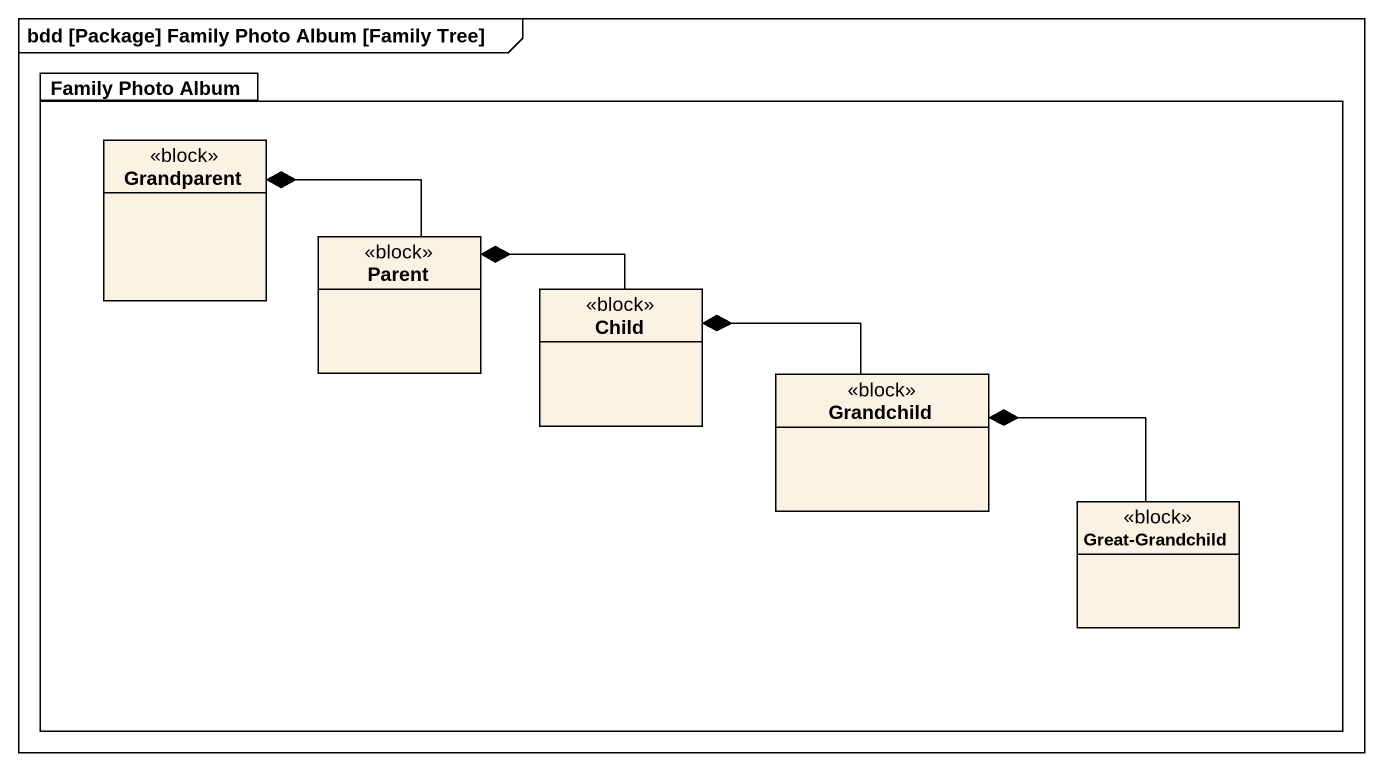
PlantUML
@startuml
mainframe bdd [Package] Family Photo Album [Family Tree]
hide circle
hide empty members
package "Family Photo Album" as Family_Photo_Album {
  class Grandparent <<block>>
  class Parent <<block>>
  class Child <<block>>
  class Grandchild <<block>>
  class "Great-Grandchild" as Great_Grandchild <<block>>
}
Parent -left-* Grandparent
Child -left-* Parent
Grandchild -left-* Child
Great_Grandchild -left-* Grandchild
@enduml
